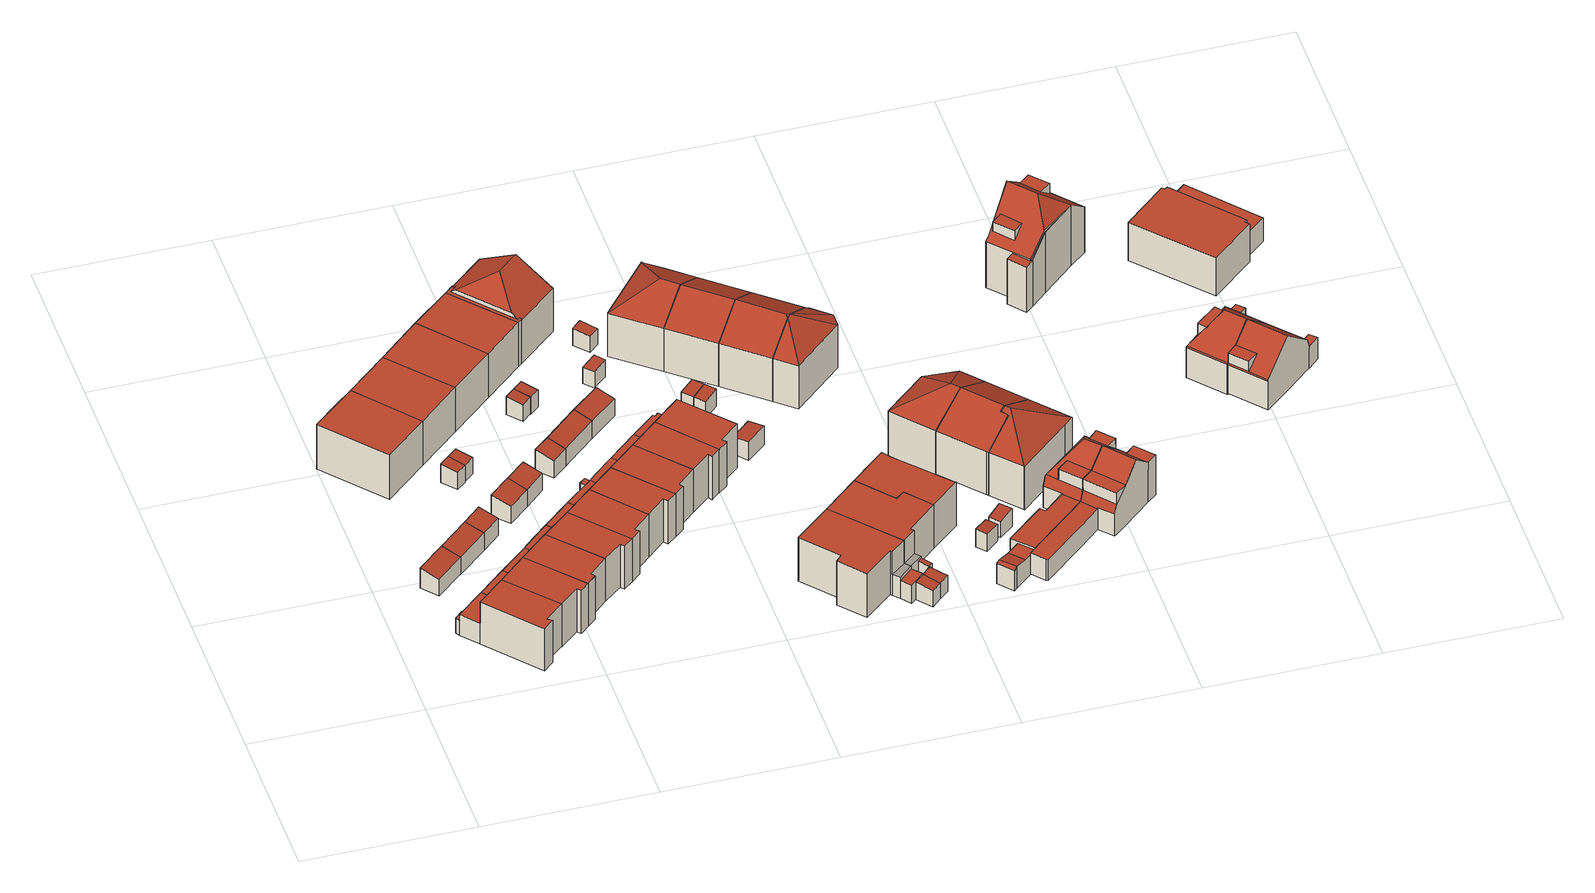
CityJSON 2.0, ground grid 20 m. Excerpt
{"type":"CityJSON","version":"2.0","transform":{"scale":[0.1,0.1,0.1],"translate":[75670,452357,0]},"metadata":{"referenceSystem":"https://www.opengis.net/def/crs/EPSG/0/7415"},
"CityObjects":{
"building1":{"type":"Building","attributes":{"Volume":26.25,"Dakoppervlakte":10.31,"Muuroppervlakte":34.5,"Vloeroppervlakte":10.09,"hoogte_Z_max_in_m_NAP":3.72,"GEB_DOEL":"onbekend","dateOfConstruction":"1925-01-01","measuredHeight":2.86},"geometry":[{"type":"Solid","lod":"2","boundaries":[[[[0,1,2,3]],[[4,5,6,7]],[[0,3,5,4]],[[3,2,6,5]],[[1,7,6,2]],[[0,4,7,1]]]],"semantics":{"surfaces":[{"type":"GroundSurface"},{"type":"RoofSurface"},{"type":"WallSurface"}],"values":[[0,1,2,2,2,2]]}}]},
"building2":{"type":"Building","attributes":{"Volume":233.96,"Dakoppervlakte":45.24,"Muuroppervlakte":166.34,"Vloeroppervlakte":45.24,"hoogte_Z_max_in_m_NAP":6.94,"GEB_DOEL":"woonfunctie","dateOfConstruction":"1925-01-01","measuredHeight":5.96},"geometry":[{"type":"Solid","lod":"2","boundaries":[[[[8,9,10,11,12,13,14,15,16,17,18,19]],[[20,21,22,23,24,25,26]],[[27,28,29,30]],[[31,32,33,34]],[[19,18,20,26,27]],[[22,21,20,18,17,16]],[[24,23,15,14]],[[24,14,13,28,25]],[[30,32,8,19,27]],[[12,29,28,13]],[[10,9,31,34]],[[9,8,32,31]],[[34,33,11,10]],[[29,12,11,33,32,30]],[[26,25,28,27]],[[15,23,22,16]]]],"semantics":{"surfaces":[{"type":"GroundSurface"},{"type":"RoofSurface"},{"type":"WallSurface"}],"values":[[0,1,1,1,2,2,2,2,2,2,2,2,2,2,2,2]]}}]},
"building3":{"type":"Building","attributes":{"Volume":370.03,"Dakoppervlakte":59.87,"Muuroppervlakte":194.08,"Vloeroppervlakte":59.87,"hoogte_Z_max_in_m_NAP":7.19,"GEB_DOEL":"woonfunctie","dateOfConstruction":"1925-01-01","measuredHeight":6.18},"geometry":[{"type":"Solid","lod":"2","boundaries":[[[[35,36,37,38,39]],[[40,41,42,43,44]],[[43,37,36,44]],[[35,40,44,36]],[[39,41,40,35]],[[37,43,42,41,39,38]]]],"semantics":{"surfaces":[{"type":"GroundSurface"},{"type":"RoofSurface"},{"type":"WallSurface"}],"values":[[0,1,2,2,2,2]]}}]},
"building4":{"type":"Building","attributes":{"Volume":29.35,"Dakoppervlakte":11.39,"Muuroppervlakte":37.26,"Vloeroppervlakte":11.14,"hoogte_Z_max_in_m_NAP":3.72,"GEB_DOEL":"onbekend","dateOfConstruction":"1925-01-01","measuredHeight":2.89},"geometry":[{"type":"Solid","lod":"2","boundaries":[[[[45,46,47,48]],[[7,6,49,50]],[[45,48,6,7]],[[48,47,49,6]],[[49,47,46,50]],[[45,7,50,46]]]],"semantics":{"surfaces":[{"type":"GroundSurface"},{"type":"RoofSurface"},{"type":"WallSurface"}],"values":[[0,1,2,2,2,2]]}}]},
"building5":{"type":"Building","attributes":{"Volume":231.26,"Dakoppervlakte":44.07,"Muuroppervlakte":164.48,"Vloeroppervlakte":44.07,"hoogte_Z_max_in_m_NAP":6.94,"GEB_DOEL":"woonfunctie","dateOfConstruction":"1925-01-01","measuredHeight":6.01},"geometry":[{"type":"Solid","lod":"2","boundaries":[[[[51,52,53,54,55,56,57,58,59]],[[60,25,24,61,62,63,64]],[[29,28,65,66]],[[24,51,59,61]],[[61,59,58,62]],[[62,58,57,56,64,63]],[[60,64,56,55,65]],[[66,54,53,29]],[[29,53,52,28]],[[54,66,65,55]],[[25,60,65,28]],[[52,51,24,25,28]]]],"semantics":{"surfaces":[{"type":"GroundSurface"},{"type":"RoofSurface"},{"type":"WallSurface"}],"values":[[0,1,1,2,2,2,2,2,2,2,2,2]]}}]},
"building6":{"type":"Building","attributes":{"Volume":17.52,"Dakoppervlakte":6.78,"Muuroppervlakte":27.32,"Vloeroppervlakte":6.63,"hoogte_Z_max_in_m_NAP":3.72,"GEB_DOEL":"onbekend","dateOfConstruction":"1925-01-01","measuredHeight":2.9},"geometry":[{"type":"Solid","lod":"2","boundaries":[[[[46,67,68,47]],[[50,49,69,70]],[[46,47,49,50]],[[47,68,69,49]],[[67,70,69,68]],[[67,46,50,70]]]],"semantics":{"surfaces":[{"type":"GroundSurface"},{"type":"RoofSurface"},{"type":"WallSurface"}],"values":[[0,1,2,2,2,2]]}}]},
"building7":{"type":"Building","attributes":{"Volume":243.34,"Dakoppervlakte":45.7,"Muuroppervlakte":168.55,"Vloeroppervlakte":45.7,"hoogte_Z_max_in_m_NAP":6.94,"GEB_DOEL":"woonfunctie","dateOfConstruction":"1925-01-01","measuredHeight":6.08},"geometry":[{"type":"MultiSurface","lod":"2","boundaries":[[[54,71,72,73,74,75,76,56,55]],[[77,78,79,60,64,80,81]],[[82,83,66,65]],[[56,64,60,65,55]],[[76,75,81,64,56]],[[74,77,81,75]],[[73,78,77,74]],[[54,66,83,71]],[[54,55,65,66]],[[71,83,82,72]],[[60,79,82,65]],[[79,78,73,72,82]]],"semantics":{"surfaces":[{"type":"GroundSurface"},{"type":"RoofSurface"},{"type":"WallSurface"}],"values":[0,1,1,2,2,2,2,2,2,2,2,2]}}]},
"building8":{"type":"Building","attributes":{"Volume":368.77,"Dakoppervlakte":59.34,"Muuroppervlakte":194.39,"Vloeroppervlakte":59.34,"hoogte_Z_max_in_m_NAP":7.19,"GEB_DOEL":"woonfunctie","dateOfConstruction":"1925-01-01","measuredHeight":6.21},"geometry":[{"type":"Solid","lod":"2","boundaries":[[[[39,84,85,35]],[[40,86,87,41]],[[41,39,35,40]],[[35,85,86,40]],[[84,87,86,85]],[[39,41,87,84]]]],"semantics":{"surfaces":[{"type":"GroundSurface"},{"type":"RoofSurface"},{"type":"WallSurface"}],"values":[[0,1,2,2,2,2]]}}]},
"building9":{"type":"Building","attributes":{"Volume":7.8,"Dakoppervlakte":3.19,"Muuroppervlakte":17.86,"Vloeroppervlakte":3.17,"hoogte_Z_max_in_m_NAP":3.53,"GEB_DOEL":"onbekend","dateOfConstruction":"1925-01-01","measuredHeight":2.58},"geometry":[{"type":"Solid","lod":"2","boundaries":[[[[88,89,90,91]],[[92,93,94,95]],[[93,92,88,91]],[[94,93,91,90]],[[94,90,89,95]],[[89,88,92,95]]]],"semantics":{"surfaces":[{"type":"GroundSurface"},{"type":"RoofSurface"},{"type":"WallSurface"}],"values":[[0,1,2,2,2,2]]}}]},
"building10":{"type":"Building","attributes":{"Volume":7.79,"Dakoppervlakte":3.19,"Muuroppervlakte":17.83,"Vloeroppervlakte":3.17,"hoogte_Z_max_in_m_NAP":3.53,"GEB_DOEL":"onbekend","dateOfConstruction":"1925-01-01","measuredHeight":2.58},"geometry":[{"type":"Solid","lod":"2","boundaries":[[[[96,97,98,99]],[[93,92,100,101]],[[96,99,92,93]],[[100,92,99,98]],[[97,101,100,98]],[[97,96,93,101]]]],"semantics":{"surfaces":[{"type":"GroundSurface"},{"type":"RoofSurface"},{"type":"WallSurface"}],"values":[[0,1,2,2,2,2]]}}]},
"building11":{"type":"Building","attributes":{"Volume":20.97,"Dakoppervlakte":8.21,"Muuroppervlakte":29.89,"Vloeroppervlakte":8.03,"hoogte_Z_max_in_m_NAP":3.72,"GEB_DOEL":"onbekend","dateOfConstruction":"1925-01-01","measuredHeight":2.88},"geometry":[{"type":"Solid","lod":"2","boundaries":[[[[102,103,104,105]],[[106,107,108,109]],[[106,104,103,107]],[[103,102,108,107]],[[105,109,108,102]],[[106,109,105,104]]]],"semantics":{"surfaces":[{"type":"GroundSurface"},{"type":"RoofSurface"},{"type":"WallSurface"}],"values":[[0,1,2,2,2,2]]}}]},
"building12":{"type":"Building","attributes":{"Volume":234.35,"Dakoppervlakte":44.37,"Muuroppervlakte":165.85,"Vloeroppervlakte":44.37,"hoogte_Z_max_in_m_NAP":6.94,"GEB_DOEL":"woonfunctie","dateOfConstruction":"1925-01-01","measuredHeight":6.04},"geometry":[{"type":"Solid","lod":"2","boundaries":[[[[110,111,73,72,71,112,113,114,115]],[[79,78,116,117,118,119]],[[83,82,120,121,122]],[[73,111,116,78]],[[116,111,110,117]],[[110,115,118,117]],[[115,114,120,119,118]],[[71,72,82,83]],[[120,114,113,121]],[[121,113,112,71,83,122]],[[79,119,120,82]],[[78,79,82,72,73]]]],"semantics":{"surfaces":[{"type":"GroundSurface"},{"type":"RoofSurface"},{"type":"WallSurface"}],"values":[[0,1,1,2,2,2,2,2,2,2,2,2]]}}]},
"building13":{"type":"Building","attributes":{"Volume":19.77,"Dakoppervlakte":7.72,"Muuroppervlakte":28.95,"Vloeroppervlakte":7.55,"hoogte_Z_max_in_m_NAP":3.72,"GEB_DOEL":"onbekend","dateOfConstruction":"1925-01-01","measuredHeight":2.88},"geometry":[{"type":"Solid","lod":"2","boundaries":[[[[104,123,124,105]],[[106,109,125,126]],[[104,105,109,106]],[[105,124,125,109]],[[123,126,125,124]],[[104,106,126,123]]]],"semantics":{"surfaces":[{"type":"GroundSurface"},{"type":"RoofSurface"},{"type":"WallSurface"}],"values":[[0,1,2,2,2,2]]}}]},
"building14":{"type":"Building","attributes":{"Volume":372.33,"Dakoppervlakte":59.89,"Muuroppervlakte":195.16,"Vloeroppervlakte":59.89,"hoogte_Z_max_in_m_NAP":7.19,"GEB_DOEL":"woonfunctie","dateOfConstruction":"1925-01-01","measuredHeight":6.22},"geometry":[{"type":"Solid","lod":"2","boundaries":[[[[84,127,128,85]],[[87,86,129,130]],[[84,85,86,87]],[[85,128,129,86]],[[127,130,129,128]],[[84,87,130,127]]]],"semantics":{"surfaces":[{"type":"GroundSurface"},{"type":"RoofSurface"},{"type":"WallSurface"}],"values":[[0,1,2,2,2,2]]}}]},
"building15":{"type":"Building","attributes":{"Volume":237.26,"Dakoppervlakte":45.31,"Muuroppervlakte":165.93,"Vloeroppervlakte":45.31,"hoogte_Z_max_in_m_NAP":6.94,"GEB_DOEL":"woonfunctie","dateOfConstruction":"1925-01-01","measuredHeight":6.01},"geometry":[{"type":"Solid","lod":"2","boundaries":[[[[113,131,132,133,134,135,115,114]],[[136,137,138,139,119,118]],[[140,141,121,120]],[[136,118,115,135]],[[136,135,134,137]],[[134,133,138,137]],[[133,132,140,139,138]],[[141,131,113,121]],[[113,114,120,121]],[[131,141,140,132]],[[119,139,140,120]],[[114,115,118,119,120]]]],"semantics":{"surfaces":[{"type":"GroundSurface"},{"type":"RoofSurface"},{"type":"WallSurface"}],"values":[[0,1,1,2,2,2,2,2,2,2,2,2]]}}]},
"building16":{"type":"Building","attributes":{"Volume":14.38,"Dakoppervlakte":5.58,"Muuroppervlakte":24.61,"Vloeroppervlakte":5.46,"hoogte_Z_max_in_m_NAP":3.72,"GEB_DOEL":"onbekend","dateOfConstruction":"1925-01-01","measuredHeight":2.89},"geometry":[{"type":"Solid","lod":"2","boundaries":[[[[142,143,144,145]],[[146,147,148,149]],[[143,149,148,144]],[[143,142,146,149]],[[145,147,146,142]],[[147,145,144,148]]]],"semantics":{"surfaces":[{"type":"GroundSurface"},{"type":"RoofSurface"},{"type":"WallSurface"}],"values":[[0,1,2,2,2,2]]}}]},
"building17":{"type":"Building","attributes":{"Volume":235.86,"Dakoppervlakte":44.78,"Muuroppervlakte":166.11,"Vloeroppervlakte":44.78,"hoogte_Z_max_in_m_NAP":6.94,"GEB_DOEL":"woonfunctie","dateOfConstruction":"1925-01-01","measuredHeight":6.03},"geometry":[{"type":"Solid","lod":"2","boundaries":[[[[133,132,131,150,151,152,153,154,155]],[[156,139,138,157,158,159,160]],[[141,140,161,162]],[[138,133,155,157]],[[155,154,158,157]],[[160,159,158,154,153,152]],[[156,160,152,151,161]],[[131,141,162,150]],[[141,131,132,140]],[[150,162,161,151]],[[139,156,161,140]],[[132,133,138,139,140]]]],"semantics":{"surfaces":[{"type":"GroundSurface"},{"type":"RoofSurface"},{"type":"WallSurface"}],"values":[[0,1,1,2,2,2,2,2,2,2,2,2]]}}]},
"building18":{"type":"Building","attributes":{"Volume":337.12,"Dakoppervlakte":54.2,"Muuroppervlakte":187.47,"Vloeroppervlakte":54.2,"hoogte_Z_max_in_m_NAP":7.19,"GEB_DOEL":"woonfunctie","dateOfConstruction":"1925-01-01","measuredHeight":6.22},"geometry":[{"type":"Solid","lod":"2","boundaries":[[[[127,163,164,128]],[[130,129,165,166]],[[127,128,129,130]],[[128,164,165,129]],[[163,166,165,164]],[[163,127,130,166]]]],"semantics":{"surfaces":[{"type":"GroundSurface"},{"type":"RoofSurface"},{"type":"WallSurface"}],"values":[[0,1,2,2,2,2]]}}]},
"building19":{"type":"Building","attributes":{"Volume":7.59,"Dakoppervlakte":3.12,"Muuroppervlakte":17.56,"Vloeroppervlakte":3.1,"hoogte_Z_max_in_m_NAP":3.52,"GEB_DOEL":"onbekend","dateOfConstruction":"1925-01-01","measuredHeight":2.57},"geometry":[{"type":"Solid","lod":"2","boundaries":[[[[167,168,169,170]],[[171,172,173,174]],[[171,167,170,172]],[[173,172,170,169]],[[173,169,168,174]],[[168,167,171,174]]]],"semantics":{"surfaces":[{"type":"GroundSurface"},{"type":"RoofSurface"},{"type":"WallSurface"}],"values":[[0,1,2,2,2,2]]}}]},
"building20":{"type":"Building","attributes":{"Volume":7.68,"Dakoppervlakte":3.12,"Muuroppervlakte":17.77,"Vloeroppervlakte":3.1,"hoogte_Z_max_in_m_NAP":3.52,"GEB_DOEL":"onbekend","dateOfConstruction":"1925-01-01","measuredHeight":2.6},"geometry":[{"type":"Solid","lod":"2","boundaries":[[[[175,176,177,178]],[[179,180,172,171]],[[175,178,171,172]],[[178,177,179,171]],[[176,180,179,177]],[[172,180,176,175]]]],"semantics":{"surfaces":[{"type":"GroundSurface"},{"type":"RoofSurface"},{"type":"WallSurface"}],"values":[[0,1,2,2,2,2]]}}]},
"building21":{"type":"Building","attributes":{"Volume":33.34,"Dakoppervlakte":12.95,"Muuroppervlakte":40.73,"Vloeroppervlakte":12.66,"hoogte_Z_max_in_m_NAP":3.71,"GEB_DOEL":"onbekend","dateOfConstruction":"1925-01-01","measuredHeight":2.89},"geometry":[{"type":"Solid","lod":"2","boundaries":[[[[145,144,181,182,183]],[[184,185,148,147,186]],[[182,184,186,147,145,183]],[[184,182,181,185]],[[144,148,185,181]],[[144,145,147,148]]]],"semantics":{"surfaces":[{"type":"GroundSurface"},{"type":"RoofSurface"},{"type":"WallSurface"}],"values":[[0,1,2,2,2,2]]}}]},
"building22":{"type":"Building","attributes":{"Volume":240.82,"Dakoppervlakte":46.35,"Muuroppervlakte":171.3,"Vloeroppervlakte":46.35,"hoogte_Z_max_in_m_NAP":6.94,"GEB_DOEL":"woonfunctie","dateOfConstruction":"1925-01-01","measuredHeight":6.03},"geometry":[{"type":"Solid","lod":"2","boundaries":[[[[187,188,152,151,150,189,190,191,192,193,194,195]],[[196,197,198,199,156,160]],[[200,201,202,162,161]],[[203,204,205,206]],[[151,152,160,156,161]],[[152,188,196,160]],[[187,195,198,197]],[[199,198,195,194,200]],[[150,151,161,162]],[[193,201,200,194]],[[192,191,203,206]],[[204,203,191,190]],[[190,189,205,204]],[[206,205,189,150,162,202,201,193,192]],[[156,199,200,161]],[[196,188,187,197]]]],"semantics":{"surfaces":[{"type":"GroundSurface"},{"type":"RoofSurface"},{"type":"WallSurface"}],"values":[[0,1,1,1,2,2,2,2,2,2,2,2,2,2,2,2]]}}]},
"building23":{"type":"Building","attributes":{"Volume":448.7,"Dakoppervlakte":71.62,"Muuroppervlakte":211.45,"Vloeroppervlakte":62.38,"hoogte_Z_max_in_m_NAP":9.66,"GEB_DOEL":"woonfunctie","dateOfConstruction":"1925-01-01","measuredHeight":8.7},"geometry":[{"type":"Solid","lod":"2","boundaries":[[[[207,208,209,210,164,163,211]],[[212,213,214,215,216,217,218]],[[219,216,215]],[[219,215,214,220,221,222,223,224]],[[225,226,222,227,166,165,228,218,217]],[[207,220,214,208]],[[220,207,211,221]],[[212,210,209,213]],[[166,227,221,211,163]],[[163,164,165,166]],[[228,165,164,210,212]],[[226,223,222]],[[225,224,223,226]],[[219,224,225,217,216]],[[221,227,222]],[[228,212,218]],[[208,214,213,209]]]],"semantics":{"surfaces":[{"type":"GroundSurface"},{"type":"RoofSurface"},{"type":"WallSurface"}],"values":[[0,1,1,1,1,2,2,2,2,2,2,2,2,2,2,2,2]]}}]},
"building24":{"type":"Building","attributes":{"Volume":26.85,"Dakoppervlakte":10.41,"Muuroppervlakte":35.23,"Vloeroppervlakte":10.18,"hoogte_Z_max_in_m_NAP":3.71,"GEB_DOEL":"onbekend","dateOfConstruction":"1925-01-01","measuredHeight":2.89},"geometry":[{"type":"Solid","lod":"2","boundaries":[[[[181,229,230,182]],[[185,184,231,232]],[[181,182,184,185]],[[182,230,231,184]],[[231,230,229,232]],[[181,185,232,229]]]],"semantics":{"surfaces":[{"type":"GroundSurface"},{"type":"RoofSurface"},{"type":"WallSurface"}],"values":[[0,1,2,2,2,2]]}}]},
"building25":{"type":"Building","attributes":{"Volume":242.56,"Dakoppervlakte":46.48,"Muuroppervlakte":167.11,"Vloeroppervlakte":46.48,"hoogte_Z_max_in_m_NAP":6.94,"GEB_DOEL":"woonfunctie","dateOfConstruction":"1925-01-01","measuredHeight":5.99},"geometry":[{"type":"Solid","lod":"2","boundaries":[[[[233,234,195,194,193,235,236,237,238]],[[239,199,198,240,241,242,243]],[[201,200,244,245]],[[195,234,240,198]],[[234,233,241,240]],[[243,242,241,233,238,237]],[[239,243,237,236,244]],[[193,201,245,235]],[[193,194,200,201]],[[244,236,235,245]],[[199,239,244,200]],[[194,195,198,199,200]]]],"semantics":{"surfaces":[{"type":"GroundSurface"},{"type":"RoofSurface"},{"type":"WallSurface"}],"values":[[0,1,1,2,2,2,2,2,2,2,2,2]]}}]},
"building26":{"type":"Building","attributes":{"Volume":7.58,"Dakoppervlakte":3.23,"Muuroppervlakte":17.18,"Vloeroppervlakte":3.22,"hoogte_Z_max_in_m_NAP":3.41,"GEB_DOEL":"onbekend","dateOfConstruction":"1925-01-01","measuredHeight":2.45},"geometry":[{"type":"Solid","lod":"2","boundaries":[[[[246,247,248,249,250]],[[251,252,253,254,255]],[[247,251,255,248]],[[247,246,252,251]],[[252,246,250,249,254,253]],[[255,254,249,248]]]],"semantics":{"surfaces":[{"type":"GroundSurface"},{"type":"RoofSurface"},{"type":"WallSurface"}],"values":[[0,1,2,2,2,2]]}}]},
"building27":{"type":"Building","attributes":{"Volume":244.16,"Dakoppervlakte":45.71,"Muuroppervlakte":170.22,"Vloeroppervlakte":45.71,"hoogte_Z_max_in_m_NAP":6.94,"GEB_DOEL":"woonfunctie","dateOfConstruction":"1925-01-01","measuredHeight":6.09},"geometry":[{"type":"Solid","lod":"2","boundaries":[[[[256,257,258,259,260,261,262,263,264,265,266]],[[243,267,268,269,270,271,239]],[[244,272,273,274,275,245]],[[256,266,243,239,244]],[[268,264,263,269]],[[270,269,263,262]],[[271,270,262,261,272]],[[275,258,257,245]],[[245,257,256,244]],[[272,261,260,273]],[[273,260,259,274]],[[275,274,259,258]],[[239,271,272,244]],[[243,266,265,264,268,267]]]],"semantics":{"surfaces":[{"type":"GroundSurface"},{"type":"RoofSurface"},{"type":"WallSurface"}],"values":[[0,1,1,2,2,2,2,2,2,2,2,2,2,2]]}}]},
"building28":{"type":"Building","attributes":{"Volume":7.39,"Dakoppervlakte":3.21,"Muuroppervlakte":16.83,"Vloeroppervlakte":3.19,"hoogte_Z_max_in_m_NAP":3.52,"GEB_DOEL":"onbekend","dateOfConstruction":"1925-01-01","measuredHeight":2.44},"geometry":[{"type":"Solid","lod":"2","boundaries":[[[[276,277,278,279]],[[280,281,282,283]],[[278,277,283,282]],[[277,276,280,283]],[[279,281,280,276]],[[281,279,278,282]]]],"semantics":{"surfaces":[{"type":"GroundSurface"},{"type":"RoofSurface"},{"type":"WallSurface"}],"values":[[0,1,2,2,2,2]]}}]},
"building29":{"type":"Building","attributes":{"Volume":373.61,"Dakoppervlakte":64.08,"Muuroppervlakte":222.58,"Vloeroppervlakte":66.11,"hoogte_Z_max_in_m_NAP":7.1,"GEB_DOEL":"woonfunctie","dateOfConstruction":"1925-01-01","measuredHeight":6.11},"geometry":[{"type":"Solid","lod":"2","boundaries":[[[[284,285,286,287,288,289,290,291,292,293,294,295,296,297,298]],[[299,300,301,302]],[[303,304,305,306,307,308,309,310]],[[311,312,313,314]],[[315,316,317,318,319]],[[287,286,308,307]],[[286,285,309,308]],[[285,284,310,309]],[[284,298,303,310]],[[305,304,297,296,299]],[[287,307,306,302,288]],[[311,314,292,291]],[[312,311,291,290]],[[313,293,292,314]],[[295,294,317,316]],[[318,317,294,293,313]],[[319,312,290,289,315]],[[302,301,315,289,288]],[[296,295,316,300,299]],[[315,301,300,316]],[[318,313,312,319]],[[302,306,305,299]],[[298,297,304,303]]]],"semantics":{"surfaces":[{"type":"GroundSurface"},{"type":"OuterFloorSurface"},{"type":"RoofSurface"},{"type":"WallSurface"}],"values":[[0,1,2,2,2,3,3,3,3,3,3,3,3,3,3,3,3,3,3,3,3,3,3]]}}]},
"building30":{"type":"Building","attributes":{"Volume":7.47,"Dakoppervlakte":3.19,"Muuroppervlakte":17.07,"Vloeroppervlakte":3.18,"hoogte_Z_max_in_m_NAP":3.46,"GEB_DOEL":"onbekend","dateOfConstruction":"1925-01-01","measuredHeight":2.44},"geometry":[{"type":"Solid","lod":"2","boundaries":[[[[320,321,322,323]],[[324,325,326,327]],[[324,323,322,325]],[[322,321,326,325]],[[321,320,327,326]],[[324,327,320,323]]]],"semantics":{"surfaces":[{"type":"GroundSurface"},{"type":"RoofSurface"},{"type":"WallSurface"}],"values":[[0,1,2,2,2,2]]}}]},
"building31":{"type":"Building","attributes":{"Volume":7.6,"Dakoppervlakte":3.24,"Muuroppervlakte":17.23,"Vloeroppervlakte":3.23,"hoogte_Z_max_in_m_NAP":3.46,"GEB_DOEL":"onbekend","dateOfConstruction":"1925-01-01","measuredHeight":2.45},"geometry":[{"type":"Solid","lod":"2","boundaries":[[[[320,323,328,329]],[[327,330,331,324]],[[320,329,330,327]],[[329,328,331,330]],[[331,328,323,324]],[[320,327,324,323]]]],"semantics":{"surfaces":[{"type":"GroundSurface"},{"type":"RoofSurface"},{"type":"WallSurface"}],"values":[[0,1,2,2,2,2]]}}]},
"building32":{"type":"Building","attributes":{"Volume":14.36,"Dakoppervlakte":5.88,"Muuroppervlakte":24.28,"Vloeroppervlakte":5.85,"hoogte_Z_max_in_m_NAP":3.38,"GEB_DOEL":"onbekend","dateOfConstruction":"1925-01-01","measuredHeight":2.56},"geometry":[{"type":"Solid","lod":"2","boundaries":[[[[332,333,334,335]],[[336,337,338,339]],[[332,335,339,338]],[[335,334,336,339]],[[333,337,336,334]],[[337,333,332,338]]]],"semantics":{"surfaces":[{"type":"GroundSurface"},{"type":"RoofSurface"},{"type":"WallSurface"}],"values":[[0,1,2,2,2,2]]}}]},
"building33":{"type":"Building","attributes":{"Volume":413.19,"Dakoppervlakte":68.46,"Muuroppervlakte":198.71,"Vloeroppervlakte":58.65,"hoogte_Z_max_in_m_NAP":9.62,"GEB_DOEL":"woonfunctie","dateOfConstruction":"1925-01-01","measuredHeight":8.65},"geometry":[{"type":"Solid","lod":"2","boundaries":[[[[340,341,342,343,344,345,346,347,348,349]],[[350,351,352,353]],[[354,352,351,355,356]],[[357,358,359,360,355,351,350]],[[356,355,345,344,343,354]],[[342,341,353,352,354,343]],[[346,360,359,358,357,349,348,347]],[[355,360,346,345]],[[353,341,340,349,357,350]]]],"semantics":{"surfaces":[{"type":"GroundSurface"},{"type":"RoofSurface"},{"type":"WallSurface"}],"values":[[0,1,1,1,2,2,2,2,2]]}}]},
"building34":{"type":"Building","attributes":{"Volume":356.2,"Dakoppervlakte":60.21,"Muuroppervlakte":227.35,"Vloeroppervlakte":63.78,"hoogte_Z_max_in_m_NAP":7.1,"GEB_DOEL":"woonfunctie","dateOfConstruction":"1925-01-01","measuredHeight":6.08},"geometry":[{"type":"Solid","lod":"2","boundaries":[[[[361,362,363,364,365,366,367,368,369,370,371,291,290,372,373,289,288,287,374]],[[302,301,375,376]],[[377,378,379,380,381,382,307,306]],[[311,383,384,385,386,312]],[[387,388,389,390,391,392]],[[374,287,307,382]],[[287,288,302,306,307]],[[365,364,378,377,376]],[[364,363,379,378]],[[379,363,362,380]],[[374,382,381,361]],[[386,372,290,312]],[[290,291,311,312]],[[291,371,383,311]],[[393,384,383,371,370,369]],[[302,288,289,301]],[[391,375,301,289,373,392]],[[388,384,393,389]],[[369,368,390,389,393]],[[376,375,391,367,366,365]],[[390,368,367,391]],[[384,388,387,385]],[[392,373,372,386,385,387]],[[376,377,306,302]],[[381,380,362,361]]]],"semantics":{"surfaces":[{"type":"GroundSurface"},{"type":"OuterFloorSurface"},{"type":"RoofSurface"},{"type":"WallSurface"}],"values":[[0,1,2,2,2,3,3,3,3,3,3,3,3,3,3,3,3,3,3,3,3,3,3,3,3]]}}]},
"building35":{"type":"Building","attributes":{"Volume":416.22,"Dakoppervlakte":66.28,"Muuroppervlakte":206.95,"Vloeroppervlakte":57.33,"hoogte_Z_max_in_m_NAP":9.62,"GEB_DOEL":"woonfunctie","dateOfConstruction":"1925-01-01","measuredHeight":8.58},"geometry":[{"type":"Solid","lod":"2","boundaries":[[[[394,395,341,340,349,396,397,398]],[[399,400,401,357,350]],[[350,353,402,403,399]],[[353,341,395,394,403,402]],[[357,401,400,397,396,349]],[[357,349,340,350]],[[399,403,394,398,397,400]],[[340,341,353,350]]]],"semantics":{"surfaces":[{"type":"GroundSurface"},{"type":"RoofSurface"},{"type":"WallSurface"}],"values":[[0,1,1,2,2,2,2,2]]}}]},
"building36":{"type":"Building","attributes":{"Volume":283.4,"Dakoppervlakte":46.37,"Muuroppervlakte":181.39,"Vloeroppervlakte":46.37,"hoogte_Z_max_in_m_NAP":7.1,"GEB_DOEL":"woonfunctie","dateOfConstruction":"1925-01-01","measuredHeight":6.11},"geometry":[{"type":"Solid","lod":"2","boundaries":[[[[404,405,363,362,361,374,406,407,408,409,410,411,412]],[[382,381,380,379,413,414,415,416,417,418]],[[382,374,361,381]],[[380,381,361,362]],[[362,363,379,380]],[[363,405,413,379]],[[419,416,415,420,411,410,409]],[[417,416,419,409,408,407]],[[417,407,406,374,382,418]],[[404,412,411,420,415,414,413,405]]]],"semantics":{"surfaces":[{"type":"GroundSurface"},{"type":"RoofSurface"},{"type":"WallSurface"}],"values":[[0,1,2,2,2,2,2,2,2,2]]}}]},
"building37":{"type":"Building","attributes":{"Volume":409.19,"Dakoppervlakte":64.96,"Muuroppervlakte":205.99,"Vloeroppervlakte":56.19,"hoogte_Z_max_in_m_NAP":9.62,"GEB_DOEL":"woonfunctie","dateOfConstruction":"1925-01-01","measuredHeight":8.6},"geometry":[{"type":"Solid","lod":"2","boundaries":[[[[397,421,422,423,424,425,394,398]],[[426,427,428]],[[428,429,426]],[[399,403,430,429,428]],[[399,428,427,431,400]],[[429,424,423,422,421,431,427,426]],[[397,400,431,421]],[[398,394,403,399,400,397]],[[394,425,430,403]],[[430,425,424,429]]]],"semantics":{"surfaces":[{"type":"GroundSurface"},{"type":"RoofSurface"},{"type":"WallSurface"}],"values":[[0,1,1,1,1,2,2,2,2,2]]}}]},
"building38":{"type":"Building","attributes":{"Volume":6.94,"Dakoppervlakte":2.98,"Muuroppervlakte":16.61,"Vloeroppervlakte":2.97,"hoogte_Z_max_in_m_NAP":3.51,"GEB_DOEL":"onbekend","dateOfConstruction":"1925-01-01","measuredHeight":2.36},"geometry":[{"type":"Solid","lod":"2","boundaries":[[[[432,433,434,435,436,437]],[[438,419,439,440]],[[439,441,442,440]],[[437,419,438,432]],[[442,441,435,434]],[[440,442,434,433]],[[441,439,419,437,436,435]],[[433,432,438,440]]]],"semantics":{"surfaces":[{"type":"GroundSurface"},{"type":"RoofSurface"},{"type":"WallSurface"}],"values":[[0,1,1,2,2,2,2,2]]}}]},
"building39":{"type":"Building","attributes":{"Volume":7.22,"Dakoppervlakte":3.07,"Muuroppervlakte":16.91,"Vloeroppervlakte":3.07,"hoogte_Z_max_in_m_NAP":3.5,"GEB_DOEL":"onbekend","dateOfConstruction":"1925-01-01","measuredHeight":2.4},"geometry":[{"type":"Solid","lod":"2","boundaries":[[[[443,435,434,444]],[[442,441,420,445]],[[435,441,442,434]],[[435,443,420,441]],[[444,445,420,443]],[[445,444,434,442]]]],"semantics":{"surfaces":[{"type":"GroundSurface"},{"type":"RoofSurface"},{"type":"WallSurface"}],"values":[[0,1,2,2,2,2]]}}]},
"building40":{"type":"Building","attributes":{"Volume":228.73,"Dakoppervlakte":39.24,"Muuroppervlakte":160.39,"Vloeroppervlakte":42.86,"hoogte_Z_max_in_m_NAP":9.45,"GEB_DOEL":"woonfunctie","dateOfConstruction":"1925-01-01","measuredHeight":8.42},"geometry":[{"type":"Solid","lod":"2","boundaries":[[[[422,421,446,447,448,449,425,424,423]],[[450,427,426,451]],[[430,452,429]],[[451,426,429,452]],[[427,450,453,431]],[[424,425,430,429]],[[452,430,425,449]],[[452,449,448,451]],[[451,448,447,450]],[[431,453,450,447,446,421]],[[426,427,431,421,422,423,424,429]]]],"semantics":{"surfaces":[{"type":"GroundSurface"},{"type":"RoofSurface"},{"type":"WallSurface"}],"values":[[0,1,1,1,1,2,2,2,2,2,2]]}}]},
"building41":{"type":"Building","attributes":{"Volume":7.77,"Dakoppervlakte":3.36,"Muuroppervlakte":17.35,"Vloeroppervlakte":3.33,"hoogte_Z_max_in_m_NAP":3.53,"GEB_DOEL":"onbekend","dateOfConstruction":"1925-01-01","measuredHeight":2.48},"geometry":[{"type":"Solid","lod":"2","boundaries":[[[[454,455,456,457,458,459]],[[460,461,462,463,464,465]],[[465,454,459,460]],[[460,459,458,457,462,461]],[[457,456,463,462]],[[463,456,455,454,465,464]]]],"semantics":{"surfaces":[{"type":"GroundSurface"},{"type":"RoofSurface"},{"type":"WallSurface"}],"values":[[0,1,2,2,2,2]]}}]},
"building42":{"type":"Building","attributes":{"Volume":8.08,"Dakoppervlakte":3.49,"Muuroppervlakte":17.62,"Vloeroppervlakte":3.46,"hoogte_Z_max_in_m_NAP":3.5,"GEB_DOEL":"onbekend","dateOfConstruction":"1925-01-01","measuredHeight":2.46},"geometry":[{"type":"Solid","lod":"2","boundaries":[[[[466,467,468,469]],[[470,471,472,473]],[[471,470,466,469]],[[468,472,471,469]],[[472,468,467,473]],[[470,473,467,466]]]],"semantics":{"surfaces":[{"type":"GroundSurface"},{"type":"RoofSurface"},{"type":"WallSurface"}],"values":[[0,1,2,2,2,2]]}}]},
"building43":{"type":"Building","attributes":{"Volume":388.05,"Dakoppervlakte":61.8,"Muuroppervlakte":196,"Vloeroppervlakte":54.34,"hoogte_Z_max_in_m_NAP":9.71,"GEB_DOEL":"woonfunctie","dateOfConstruction":"1925-01-01","measuredHeight":8.79},"geometry":[{"type":"Solid","lod":"2","boundaries":[[[[474,475,476,477,478,479]],[[480,481,482]],[[483,484,482,485]],[[480,482,484,486]],[[485,482,481]],[[479,478,483,485]],[[486,484,483,478,477,476]],[[486,476,475,480]],[[474,481,480,475]],[[479,485,481,474]]]],"semantics":{"surfaces":[{"type":"GroundSurface"},{"type":"RoofSurface"},{"type":"WallSurface"}],"values":[[0,1,1,1,1,2,2,2,2,2]]}}]},
"building44":{"type":"Building","attributes":{"Volume":413.26,"Dakoppervlakte":64.51,"Muuroppervlakte":219.65,"Vloeroppervlakte":56.68,"hoogte_Z_max_in_m_NAP":9.71,"GEB_DOEL":"woonfunctie","dateOfConstruction":"1925-01-01","measuredHeight":8.61},"geometry":[{"type":"Solid","lod":"2","boundaries":[[[[487,488,489,490,491,492,493,494,495]],[[496,497,486,484]],[[483,498,499,500,501,496,484]],[[495,494,497,496]],[[497,494,493,486]],[[483,484,486,493,492,491]],[[483,491,490,498]],[[498,490,489,499]],[[500,499,489,488]],[[500,488,487,501]],[[495,496,501,487]]]],"semantics":{"surfaces":[{"type":"GroundSurface"},{"type":"RoofSurface"},{"type":"WallSurface"}],"values":[[0,1,1,2,2,2,2,2,2,2,2]]}}]},
"building45":{"type":"Building","attributes":{"Volume":315.43,"Dakoppervlakte":90.83,"Muuroppervlakte":206.4,"Vloeroppervlakte":72.14,"hoogte_Z_max_in_m_NAP":8.78,"GEB_DOEL":"woonfunctie","dateOfConstruction":"1925-01-01","measuredHeight":7.64},"geometry":[{"type":"MultiSurface","lod":"2","boundaries":[[[502,503,504,505,506,507,508,509,510,511,512,513,514,515,516,517,518,519,520,521,522,523,524,525,526,527,528,529]],[[530,531,532,533]],[[534,535,536,537]],[[538,539,540,541,542,543,544]],[[545,546,547,548,539,538,549,550,551]],[[552,553,554,555,541,556]],[[557,542,541,535,534,558]],[[535,541,555]],[[554,559,560,532,531,536,535,555]],[[561,562,560,559]],[[563,564,565,566]],[[567,563,566,568]],[[568,569,570,567]],[[571,553,552,572]],[[530,533,562,537]],[[536,531,530,537]],[[562,533,532,560]],[[519,569,568,566,521,520]],[[523,564,563,567,570,526,525,524]],[[564,523,522,565]],[[521,566,565,522]],[[569,547,546,527,526,570]],[[546,545,528,527]],[[551,550,502,529,528,545]],[[550,549,503,502]],[[506,505,544,543]],[[543,542,557,558,509,508,507,506]],[[512,511,510,509,558,534,537,562,561]],[[559,554,553,515,514,513,512,561]],[[518,517,516,540,539,548,547,569,519]],[[572,552,556]],[[572,556,540,571]],[[553,571,540,516,515]],[[538,544,505,504,503,549]]],"semantics":{"surfaces":[{"type":"GroundSurface"},{"type":"RoofSurface"},{"type":"WallSurface"}],"values":[0,1,1,1,1,1,1,1,1,1,1,1,1,1,2,2,2,2,2,2,2,2,2,2,2,2,2,2,2,2,2,2,2,2]}}]},
"building46":{"type":"Building","attributes":{"Volume":339.14,"Dakoppervlakte":55.75,"Muuroppervlakte":195.95,"Vloeroppervlakte":49.03,"hoogte_Z_max_in_m_NAP":9.71,"GEB_DOEL":"woonfunctie","dateOfConstruction":"1925-01-01","measuredHeight":8.61},"geometry":[{"type":"Solid","lod":"2","boundaries":[[[[487,495,494,573,574,575,576,489,488]],[[501,500,499,577,578,496]],[[497,496,578,579]],[[580,579,578,577,581]],[[580,581,575,574]],[[580,574,573,579]],[[579,573,494,497]],[[497,494,495,487,501,496]],[[487,488,500,501]],[[488,489,499,500]],[[576,577,499,489]],[[576,575,581,577]]]],"semantics":{"surfaces":[{"type":"GroundSurface"},{"type":"RoofSurface"},{"type":"WallSurface"}],"values":[[0,1,1,1,2,2,2,2,2,2,2,2]]}}]},
"building47":{"type":"Building","attributes":{"Volume":274.3,"Dakoppervlakte":68.05,"Muuroppervlakte":197.33,"Vloeroppervlakte":63.39,"hoogte_Z_max_in_m_NAP":8.78,"GEB_DOEL":"woonfunctie","dateOfConstruction":"1925-01-01","measuredHeight":7.59},"geometry":[{"type":"Solid","lod":"2","boundaries":[[[[582,583,584,585,586,587,588,589,590,591,592,593,594,595,596,597,598,599,600,601]],[[602,603,604,605]],[[606,607,553,571]],[[553,607,608,554]],[[540,539,609,610,611,612]],[[613,614,561,559]],[[605,613,559,554,608,602]],[[539,548,615,616,617,618,609]],[[583,582,619,603,602,584]],[[603,619,614,604]],[[614,613,605,604]],[[571,553,540]],[[612,607,606]],[[582,601,600,561,614,619]],[[602,608,607,612,611,588,587,586,585,584]],[[611,610,589,588]],[[618,617,591,590,589,610,609]],[[592,591,617,616]],[[616,615,593,592]],[[554,559,561,600,599,598,597,596,595,594,593,615,548,539,540,553]],[[571,540,612,606]]]],"semantics":{"surfaces":[{"type":"GroundSurface"},{"type":"RoofSurface"},{"type":"WallSurface"}],"values":[[0,1,1,1,1,1,1,1,2,2,2,2,2,2,2,2,2,2,2,2,2]]}}]},
"building48":{"type":"Building","attributes":{"Volume":607,"Dakoppervlakte":80.7,"Muuroppervlakte":273.56,"Vloeroppervlakte":91.2,"hoogte_Z_max_in_m_NAP":11.74,"GEB_DOEL":"woonfunctie","dateOfConstruction":"1925-01-01","measuredHeight":10.77},"children":["building48-1","building48-2"],"geometry":[{"type":"Solid","lod":"2","boundaries":[[[[620,621,622,623,624,625,626,627,628,629,630,631]],[[632,633,634,635,636,637],[638,639,640,641]],[[632,637,642]],[[642,643,644,645,633,632],[646,647,648,649,650]],[[651,652,653,654,655,656]],[[657,658,653,652]],[[657,659,658]],[[636,654,653,658,659,642,637]],[[620,631,643,642,659]],[[631,630,644,643]],[[628,633,645,629]],[[625,624,656,655]],[[656,624,623,651]],[[622,652,651,623]],[[636,635,626,625,655,654]],[[622,621,657,652]],[[620,659,657,621]],[[634,633,628,627,626,635]],[[644,630,629,645]],[[660,641,640,661]],[[661,640,639]],[[661,639,638,660]],[[638,641,660]],[[662,646,650,649,663]],[[663,649,648]],[[648,647,662,663]],[[647,646,662]]]],"semantics":{"surfaces":[{"type":"GroundSurface"},{"type":"RoofSurface"},{"type":"WallSurface"}],"values":[[0,1,1,1,1,1,1,2,2,2,2,2,2,2,2,2,2,2,2,1,2,2,2,1,2,2,2]]}}]},
"building48-1":{"type":"BuildingInstallation","attributes":{"relationToConstruction":"outside"},"parents":["building48"],"geometry":[{"type":"MultiSurface","lod":"2","boundaries":[[[660,641,640,661]],[[661,640,639]],[[661,639,638,660]],[[638,641,660]]],"semantics":{"surfaces":[{"type":"RoofSurface"},{"type":"WallSurface"}],"values":[0,1,1,1]}}]},
"building48-2":{"type":"BuildingInstallation","attributes":{"relationToConstruction":"outside"},"parents":["building48"],"geometry":[{"type":"MultiSurface","lod":"2","boundaries":[[[662,646,650,649,663]],[[663,649,648]],[[648,647,662,663]],[[647,646,662]]],"semantics":{"surfaces":[{"type":"RoofSurface"},{"type":"WallSurface"}],"values":[0,1,1,1]}}]},
"building49":{"type":"Building","attributes":{"Volume":248.92,"Dakoppervlakte":62.64,"Muuroppervlakte":141.35,"Vloeroppervlakte":43.61,"hoogte_Z_max_in_m_NAP":8.85,"GEB_DOEL":"woonfunctie","dateOfConstruction":"1925-01-01","measuredHeight":7.86},"geometry":[{"type":"MultiSurface","lod":"2","boundaries":[[[664,665,666,667,668,669,670,671,672,673,674,675,676,677,678,679]],[[680,681,682,683]],[[684,685,686,687]],[[688,689,690,691]],[[692,693,684,694,687,695,690,689,696]],[[697,698,699,691,690]],[[695,700,697,690]],[[701,696,689,688]],[[701,702,703,704,682,681,696]],[[697,677,698]],[[698,677,676,699]],[[675,674,673,672,702,701,688,691,699,676]],[[704,703,702,672,671,670]],[[670,669,682,704]],[[692,696,681,666,665,664,679,678,677,697,700,693]],[[667,680,683,668]],[[666,681,680,667]],[[686,685,693,700]],[[695,687,686,700]],[[687,694,705,684]],[[685,684,693]],[[669,668,683,682]]],"semantics":{"surfaces":[{"type":"GroundSurface"},{"type":"RoofSurface"},{"type":"WallSurface"}],"values":[0,1,1,1,1,1,1,1,1,2,2,2,2,2,2,2,2,2,2,2,2,2]}}]},
"building50":{"type":"Building","attributes":{"Volume":247.19,"Dakoppervlakte":59.62,"Muuroppervlakte":146.34,"Vloeroppervlakte":43.22,"hoogte_Z_max_in_m_NAP":8.85,"GEB_DOEL":"woonfunctie","dateOfConstruction":"1925-01-01","measuredHeight":7.62},"geometry":[{"type":"Solid","lod":"2","boundaries":[[[[706,707,708,709,710,711,712,713,714,715,716,717,718,719,720]],[[721,722,723,724,725,702,701]],[[726,727,728,688,729,730]],[[727,726,691,699,731]],[[728,721,701,688]],[[723,722,732,733]],[[730,729,734,735]],[[706,699,691,707]],[[699,706,720,731]],[[719,718,717,722,721,728,727,731,720]],[[724,723,714,713]],[[729,688,701,702,711,710,709,708]],[[715,714,723,733]],[[722,717,716,732]],[[716,715,733,732]],[[734,691,726,735]],[[726,730,735]],[[729,708,707,691,734]],[[702,725,724,713,712,711]]]],"semantics":{"surfaces":[{"type":"GroundSurface"},{"type":"RoofSurface"},{"type":"WallSurface"}],"values":[[0,1,1,1,1,1,1,2,2,2,2,2,2,2,2,2,2,2,2]]}}]},
"building51":{"type":"Building","attributes":{"Volume":518.67,"Dakoppervlakte":109.3,"Muuroppervlakte":213.81,"Vloeroppervlakte":109.3,"hoogte_Z_max_in_m_NAP":6.42,"GEB_DOEL":"overige gebruiksfunctie","dateOfConstruction":"1923-01-01","measuredHeight":5.34},"geometry":[{"type":"Solid","lod":"2","boundaries":[[[[736,737,738,739,740,741,742,743,744,745]],[[746,747,748,749,750,751,752,753]],[[754,755,756,757]],[[736,746,753,737]],[[747,745,744,748]],[[743,749,748,744]],[[743,742,757,750,749]],[[752,751,756,739,738]],[[737,753,752,738]],[[742,741,754,757]],[[741,740,755,754]],[[755,740,739,756]],[[750,757,756,751]],[[736,745,747,746]]]],"semantics":{"surfaces":[{"type":"GroundSurface"},{"type":"RoofSurface"},{"type":"WallSurface"}],"values":[[0,1,1,2,2,2,2,2,2,2,2,2,2,2]]}}]}
},
"vertices":[
[50,191,9],[82,219,9],[98,201,9],[66,173,9],[50,191,37],[66,173,32],[98,201,32],[82,219,37],
[68,104,10],[65,109,10],[74,117,10],[78,113,10],[100,132,10],[117,112,10],[167,56,10],[145,37,10],[150,33,10],[148,31,10],[138,22,10],[85,84,10],[138,22,69],[148,31,69],[150,33,69],[145,37,69],[167,56,69],[117,112,69],[85,84,69],[85,84,39],[117,112,39],[100,132,39],[68,104,39],[65,109,31],[68,104,31],[78,113,31],[74,117,31],
[109,381,10],[60,338,10],[0,408,10],[29,433,10],[50,451,10],[109,381,72],[50,451,72],[29,433,72],[0,408,72],[60,338,72],
[82,219,8],[117,250,8],[133,232,8],[98,201,8],[133,232,32],[117,250,37],
[167,56,9],[117,112,9],[100,132,9],[132,160,9],[149,141,9],[203,80,9],[194,72,9],[193,71,9],[189,75,9],[149,141,69],[189,75,69],[193,71,69],[194,72,69],[203,80,69],[149,141,39],[132,160,39],
[138,269,8],[154,251,8],[154,251,32],[138,269,37],
[165,189,9],[182,170,9],[232,114,9],[211,94,9],[214,90,9],[212,88,9],[211,94,69],[232,114,69],[182,170,69],[212,88,69],[214,90,69],[182,170,39],[165,189,39],
[98,493,10],[158,424,10],[158,424,72],[98,493,72],
[145,343,9],[134,334,9],[120,350,9],[131,360,9],[145,343,33],[131,360,35],[120,350,35],[134,334,33],
[131,360,10],[142,369,10],[156,353,10],[145,343,10],[156,353,33],[142,369,35],
[173,266,8],[156,284,8],[181,306,8],[197,287,8],[181,306,37],[156,284,37],[173,266,32],[197,287,32],
[258,128,9],[254,132,9],[168,192,9],[197,218,9],[215,198,9],[269,137,9],[254,132,69],[258,128,69],[269,137,69],[215,198,69],[215,198,39],[197,218,39],[168,192,39],
[204,326,8],[220,308,8],[220,308,32],[204,326,37],
[147,537,10],[207,467,10],[207,467,72],[147,537,72],
[230,247,9],[248,227,9],[297,170,9],[276,151,9],[280,147,9],[280,147,69],[276,151,69],[297,170,69],[248,227,69],[248,227,39],[230,247,39],
[238,324,8],[222,342,8],[240,357,8],[255,339,8],[238,324,32],[255,339,32],[240,357,37],[222,342,37],
[263,275,9],[280,255,9],[334,194,9],[324,186,9],[323,185,9],[319,190,9],[280,255,69],[319,190,69],[323,185,69],[324,186,69],[334,194,69],[280,255,39],[263,275,39],
[192,575,10],[252,507,10],[252,507,72],[192,575,72],
[243,430,10],[232,420,10],[218,436,10],[229,446,10],[243,430,33],[229,446,35],[218,436,35],[232,420,33],
[229,446,9],[240,455,9],[254,439,9],[243,430,9],[254,439,33],[240,455,35],
[280,393,8],[295,375,8],[261,345,8],[295,375,32],[280,393,37],[261,345,32],
[342,208,9],[345,204,9],[264,277,9],[255,286,9],[262,292,9],[270,282,9],[295,304,9],[313,284,9],[363,227,9],[345,204,69],[342,208,69],[363,227,69],[313,284,69],[313,284,39],[295,304,39],[270,282,39],[262,292,28],[255,286,28],[264,277,28],[270,282,28],
[243,620,10],[273,586,10],[304,552,10],[257,511,10],[202,584,10],[257,511,70],[304,552,70],[273,586,97],[249,565,97],[248,518,77],[253,512,72],[256,514,72],[202,571,77],[243,620,70],[202,584,71],[203,582,72],[205,581,73],[198,575,73],[198,575,72],[205,581,72],[202,584,72],[257,511,72],
[313,421,8],[328,403,8],[328,403,32],[313,421,37],
[388,241,9],[385,246,9],[329,334,9],[346,313,9],[399,251,9],[390,243,9],[346,313,69],[385,246,69],[388,241,69],[390,243,69],[399,251,69],[346,313,39],[329,334,39],
[320,451,10],[310,462,10],[327,476,10],[336,465,10],[321,452,10],[310,462,32],[320,451,32],[321,452,32],[336,465,34],[327,476,34],
[346,313,8],[329,334,8],[357,358,8],[359,356,8],[363,360,8],[379,342,8],[429,285,8],[406,265,8],[410,261,8],[409,259,8],[399,251,8],[409,259,69],[410,261,69],[406,265,69],[429,285,69],[379,342,69],[379,342,39],[363,360,39],[359,356,39],[357,358,39],
[332,507,11],[317,523,11],[328,533,11],[343,517,11],[332,507,33],[343,517,33],[328,533,35],[317,523,35],
[466,38,10],[473,46,10],[438,87,10],[480,123,10],[544,50,10],[550,44,10],[560,33,10],[574,16,10],[563,6,10],[549,23,10],[543,18,10],[534,29,10],[527,36,10],[525,38,10],[491,9,10],[527,36,39],[534,29,39],[550,44,39],[544,50,39],[491,9,71],[525,38,71],[527,36,71],[544,50,71],[480,123,71],[438,87,71],[473,46,71],[466,38,71],[574,16,32],[560,33,34],[549,23,34],[563,6,32],[550,44,35],[534,29,35],[543,18,35],[549,23,35],[560,33,35],
[409,381,10],[399,393,10],[415,407,10],[425,396,10],[425,396,35],[415,407,35],[399,393,33],[409,381,33],
[435,385,10],[419,370,10],[419,370,33],[435,385,35],
[467,313,8],[444,293,8],[431,308,8],[454,328,8],[431,308,32],[444,293,34],[467,313,34],[454,328,32],
[427,491,10],[398,456,10],[348,496,10],[348,497,10],[353,503,10],[406,566,10],[406,567,10],[408,565,10],[426,551,10],[456,526,10],[427,491,96],[409,506,96],[348,496,70],[398,456,70],[348,497,70],[406,566,70],[353,503,70],[456,526,70],[426,551,70],[408,565,70],[406,567,70],
[556,118,10],[566,126,10],[591,97,10],[556,66,10],[559,63,10],[564,57,10],[565,56,10],[574,46,10],[570,43,10],[571,41,10],[585,26,10],[569,42,10],[560,52,10],[521,159,10],[565,56,39],[559,63,39],[559,63,71],[556,66,71],[591,97,71],[566,126,71],[556,118,71],[521,159,71],[585,26,32],[571,41,34],[570,41,34],[569,42,34],[570,41,35],[571,41,35],[570,43,35],[574,46,35],[565,56,37],[560,52,37],[570,43,34],
[447,416,10],[445,417,10],[486,501,10],[504,486,10],[476,451,10],[476,451,96],[504,486,70],[486,501,70],[445,417,70],[447,416,70],
[623,126,10],[624,126,10],[548,183,10],[562,195,10],[572,183,10],[572,182,10],[581,173,10],[591,162,10],[593,160,10],[624,126,71],[623,126,71],[591,162,71],[572,182,71],[562,195,71],[548,183,71],[572,182,34],[591,162,34],
[552,446,10],[526,414,10],[525,413,10],[521,408,10],[495,376,10],[525,413,95],[526,414,94],[521,413,96],[521,408,94],[495,376,70],[552,446,70],
[589,197,11],[597,188,11],[598,187,11],[582,172,11],[581,173,11],[572,182,11],[589,197,34],[581,173,35],[597,188,35],[582,172,35],[598,187,35],
[591,162,11],[607,176,11],[607,176,34],
[556,444,10],[577,426,10],[577,409,10],[518,357,10],[577,426,70],[577,409,70],[518,357,70],[556,444,70],
[660,91,10],[657,88,10],[644,76,10],[634,87,10],[648,100,10],[650,102,10],[650,102,32],[648,100,33],[634,87,35],[644,76,35],[657,88,33],[660,91,32],
[681,108,10],[664,94,10],[654,105,10],[670,120,10],[681,108,35],[670,120,35],[654,105,32],[664,94,32],
[638,302,9],[679,299,9],[700,275,9],[664,244,9],[627,212,9],[588,258,9],[679,299,71],[638,302,71],[656,253,97],[627,212,71],[664,244,97],[588,258,71],[700,275,71],
[695,198,11],[701,190,11],[671,163,11],[669,165,11],[627,212,11],[664,244,11],[700,275,11],[736,234,11],[700,202,11],[700,202,97],[736,234,71],[669,165,71],[671,163,71],[701,190,93],[695,198,94],
[712,88,11],[714,89,11],[736,109,11],[737,109,11],[721,127,11],[724,130,11],[770,171,11],[782,181,11],[792,169,11],[808,151,11],[813,145,11],[812,145,11],[784,120,11],[768,106,11],[755,95,11],[752,92,11],[726,69,11],[684,33,11],[670,20,11],[657,9,11],[653,5,11],[638,22,11],[642,25,11],[655,36,11],[669,48,11],[663,55,11],[707,93,11],[709,91,11],[792,169,67],[781,159,67],[797,141,67],[808,151,67],[782,181,52],[782,179,54],[792,168,54],[792,169,52],[736,109,41],[752,92,41],[755,95,54],[725,130,54],[724,130,52],[721,127,41],[737,109,42],[707,93,41],[663,55,41],[684,33,41],[726,69,41],[714,89,41],[712,88,41],[709,91,41],[748,129,69],[768,106,69],[784,120,88],[769,136,88],[735,118,54],[770,171,50],[782,181,50],[812,145,54],[808,150,54],[813,145,52],[808,151,52],[642,25,41],[638,22,39],[653,5,39],[657,9,41],[655,36,38],[670,20,38],[684,33,38],[669,48,38],[755,95,69],[735,118,69],
[772,192,11],[761,182,11],[701,129,11],[700,130,11],[700,130,72],[705,197,97],[772,192,71],[761,182,71],[701,129,71],
[841,113,12],[841,112,12],[830,103,12],[812,87,12],[796,73,12],[783,62,12],[780,60,12],[766,75,12],[740,52,12],[692,10,12],[690,11,12],[677,26,12],[726,69,12],[752,92,12],[755,95,12],[768,106,12],[784,120,12],[812,145,12],[813,145,12],[823,134,12],[830,103,67],[841,113,67],[823,134,67],[812,124,67],[783,62,69],[796,73,69],[812,87,88],[766,75,41],[766,75,42],[780,60,43],[783,62,54],[823,133,54],[823,134,51],[677,26,41],[690,11,41],[692,10,41],[740,52,41],[841,113,51],
[862,499,10],[823,464,10],[804,447,10],[795,439,10],[779,458,10],[787,465,10],[765,491,10],[769,494,10],[800,531,10],[834,571,10],[882,516,10],[881,515,10],[825,502,117],[800,531,117],[769,494,78],[765,491,74],[802,448,75],[822,465,96],[792,475,82],[774,496,82],[786,506,95],[803,485,95],[862,499,95],[881,515,74],[882,516,73],[834,571,73],[820,549,95],[832,559,82],[850,539,81],[837,528,95],[823,545,95],[795,439,73],[804,447,73],[803,449,73],[802,448,73],[787,465,73],[779,458,73],[823,464,94],[822,465,94],[862,499,94],[792,475,95],[774,496,95],[832,559,95],[850,539,95],
[976,332,10],[985,339,10],[988,342,10],[1001,353,10],[1009,344,10],[997,333,10],[995,332,10],[1009,317,10],[1021,302,10],[1019,300,10],[990,275,10],[962,250,10],[961,250,10],[927,289,10],[944,304,10],[969,325,10],[1001,353,42],[988,342,42],[997,333,42],[1009,344,42],[976,317,69],[969,325,69],[944,304,69],[952,295,69],[990,275,88],[972,296,88],[928,289,54],[962,250,54],[976,332,54],[969,325,54],[958,301,69],[944,304,54],[985,339,54],[927,289,53],[927,289,52],[961,250,52],[944,304,53],[1019,300,54],[1021,302,45],[1009,317,45],[995,332,45],[964,306,69],
[961,250,12],[962,250,12],[973,260,12],[990,275,12],[1019,300,12],[1021,302,12],[1022,302,12],[1047,273,12],[1048,273,12],[1061,284,12],[1069,276,12],[1056,264,12],[1053,262,12],[1024,236,12],[995,211,12],[1053,262,54],[1056,264,42],[1048,273,42],[1047,273,44],[1022,302,45],[979,230,54],[995,211,54],[1024,236,88],[973,260,68],[991,240,68],[995,211,52],[1069,276,42],[1061,284,42],[962,250,68],[979,230,68],
[922,489,11],[972,533,11],[975,530,11],[978,533,11],[1003,554,11],[1068,478,11],[1044,457,11],[1041,455,11],[1045,450,11],[995,407,11],[922,489,64],[995,407,64],[1045,450,64],[1041,455,64],[1044,457,64],[978,533,64],[975,530,64],[972,533,64],[1068,478,44],[1003,554,44],[978,533,44],[1044,457,44]
]}
